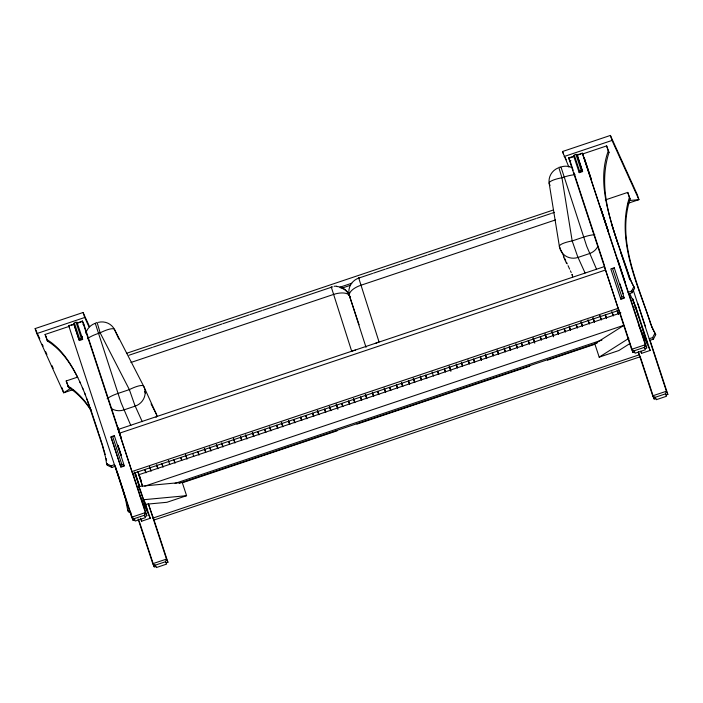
<?xml version="1.0" encoding="UTF-8"?>
<svg xmlns="http://www.w3.org/2000/svg" width="703" height="703" viewBox="0 0 703 703"><rect width="100%" height="100%" fill="white"/><g stroke="black" fill="none" stroke-linecap="round" stroke-linejoin="round"><path stroke-width="1.05" d="M631.584 282.263L634.607 288.186L632.278 292.668L628.851 293.819L582.673 153.957L606.636 145.908L608.28 150.908C597.093 181.638 608.693 214.415 618.007 244.064M606.636 145.908L609 152.498C595.415 194.362 616.821 236.542 629.097 276.147M605.274 199.951L627.744 192.402L629.387 197.402C615.775 241.331 638.245 285.541 651.857 326.825M627.744 192.402L630.116 198.993C616.522 240.857 637.929 283.037 650.205 322.642M121.733 464.129L124.176 465.614L120.749 466.766L121.733 464.129L112.972 437.477M74.008 324.294L68.692 325.621L131.681 517.197L134.124 518.691L135.204 521.072L145.477 517.628L144.396 515.237L145.38 512.601L82.392 321.016L77.374 323.02M138.069 518.919L152.788 563.692L155.231 565.186L156.312 567.567L166.585 564.114L165.504 561.732L166.488 559.096L148.342 503.91M621.654 296.271L620.67 298.907L624.097 297.764L621.654 296.271L612.893 269.618M573.929 156.435L568.613 157.762L631.602 349.347L634.044 350.832L635.125 353.214L645.398 349.769L644.308 347.387L645.292 344.742L582.304 153.166L577.172 154.888L582.646 171.55L579.228 172.701L573.481 155.442M638.333 352.106L652.709 395.833L655.152 397.327L656.233 399.708L666.506 396.264L665.425 393.873L666.409 391.237L633.139 289.75M628.13 292.228L631.558 291.077L633.886 286.596M654.994 333.09L655.714 334.681L653.386 339.162L649.959 340.314L649.238 338.723L652.665 337.572L654.994 333.09L651.918 327.071M70.977 388.153L63.674 392.792L36.793 333.582L35.15 328.582L83.086 312.492L89.571 326.763M623.552 325.577L594.808 343.82L599.193 357.15L618.877 350.533L630.002 343.477M599.193 357.15L628.86 338.319M568.876 167.042L562.462 151.532L610.397 135.433L637.278 194.643L638.922 199.643L627.656 203.422M36.793 333.582L84.729 317.484L88.824 326.5M564.105 156.532L612.041 140.433L638.922 199.643L629.194 200.548M71.231 325.225L72.725 324.724M73.578 324.435L74.439 324.145M77.646 323.072L79.149 322.572M79.571 322.422L80.994 322.29M571.144 157.367L570.643 157.885M571.785 157.156L573.288 156.655M578.209 154.994L578.85 154.783M580.133 154.352L580.845 154.282M77.761 377.608C70.546 363.442 61.302 349.47 47.453 341.052L45.089 334.461L69.052 326.412M82.98 324.487L83.833 324.197L121.144 437.688M569.878 160.548L570.906 160.653M85.801 333.213A14.455 14.025 -24.4 0 1 95.274 323.336L97.111 322.449L100.16 332.827L129.361 389.62L134.853 405.323L142.252 421.686M560.59 167.094L558.788 167.393L561.952 177.771L572.18 240.936L577.673 256.639L585.081 273.001M82.462 338.811L79.035 339.962L73.56 323.301M578.956 172.103L582.374 170.952L576.899 154.291M126.654 353.275L553.402 209.986M128.939 355.243L152.41 347.361M153.395 347.036L200.355 331.262M202.306 330.612L207.2 328.969M208.176 328.635L221.876 324.039M222.851 323.714L234.591 319.768M235.575 319.443L249.266 314.839M250.242 314.513L261.982 310.568M262.966 310.243L276.657 305.647M277.641 305.313L331.447 287.246A14.455 14.025 -24.4 0 1 332.695 286.886M372.537 273.449L358.838 278.054A14.455 14.025 -24.4 0 0 349.523 295.981L366.035 347.335M373.513 273.124L385.253 269.179M386.228 268.854L399.928 264.258M400.903 263.924L412.643 259.987M413.628 259.653L427.319 255.057M428.303 254.732L440.043 250.786M441.018 250.461L495.8 232.06M496.784 231.735L499.719 230.751M501.67 230.092L508.524 227.79M509.499 227.464L523.199 222.869M524.174 222.535L535.914 218.598M536.89 218.264L550.59 213.668M551.565 213.343L554.5 212.35M340.366 287.061L351.737 283.247M342.194 288.054L350.525 285.26M91.636 411.387C85.669 402.002 78.147 393.355 68.56 387.538L66.196 380.956L76.68 377.432M130.925 362.476L333.433 294.478A14.455 6.538 -17.8 0 1 349.523 295.981A14.455 6.538 -17.8 0 1 360.832 285.286L555.511 219.916M72.936 389.682L63.674 392.792L62.031 387.792M619.079 310.278L132.858 473.541L131.953 471.546L118.253 429.428L604.633 266.516M119.361 433.233L605.582 269.978L605.098 268.309M111.505 437.038L111.074 437.178L120.934 467.161L124.361 466.019L114.317 435.632L110.898 436.783L120.749 466.766M111.926 436.888L112.788 436.607M113.86 436.247L114.501 436.027M612.278 268.889L613.35 268.528M106.575 463.655L111.092 465.834L114.519 464.683L115.239 466.274L111.812 467.425L107.295 465.245L106.575 463.655L105.468 456.968L102.366 445.597L86.856 398.926M131.953 471.546L618.174 308.292L618.965 310.032M134.914 475.351L135.987 474.991L139.712 486.335M634.835 307.492L635.907 307.141L650.143 350.454L641.584 353.328L640.688 351.359M142.656 486.388L138.825 474.727L620.881 312.87M144.748 486.16L623.684 325.357M175.047 483.392L601.926 340.059M179.098 483.4L597.181 343.029M183.061 482.53L337.15 430.79M356.931 424.146L529.763 366.114M547.47 360.173L594.316 344.444M186.585 495.685L166.901 502.294L145.134 504.341L138.676 486.441L182.209 482.363L186.585 495.685L143.061 499.771M134.124 518.691L144.396 515.237M634.044 350.832L644.308 347.387M145.108 516.354L146.822 515.782L145.38 512.601L131.681 517.197L133.122 520.378L134.835 519.807M645.029 348.503L646.742 347.923L645.292 344.742L631.602 349.347L633.043 352.519L634.756 351.948M140.328 518.225L141.663 521.187L150.222 518.304L144.8 501.81M153.069 518.041L639.291 354.787L640.187 356.773L153.966 520.027L148.271 503.462M155.231 565.186L165.504 561.732M655.152 397.327L665.425 393.873M166.216 562.848L167.929 562.277L166.488 559.096L152.788 563.692L154.238 566.873L155.943 566.293M666.136 394.989L667.85 394.418L666.409 391.237L652.709 395.833L654.15 399.014L655.864 398.443M334.145 286.262L336.807 286.165M120.819 483.629L125.582 499.42L127.682 510.15L130.503 511.512M127.682 510.15L128.403 511.731L130.38 512.689M130.661 512.83L131.224 513.102M46.732 339.461C62.91 349.391 72.787 366.491 80.493 383.311M67.84 385.956C77.734 391.94 85.388 400.956 91.478 410.657M633.834 286.85L634.607 288.186M654.941 333.336L655.714 334.681M144.554 391.334L145.424 393.003M151.048 403.865L156.242 413.9A14.455 14.025 -24.4 0 1 157.252 416.475M633.069 285.409L630.02 278.74M652.692 328.749L654.177 331.895M95.274 323.336L121.021 402.564L130.828 425.526M608.28 150.908L609 152.498M629.387 197.402L630.116 198.993M582.304 153.166L582.849 154.352M631.558 291.077L632.278 292.668M652.665 337.572L653.386 339.162M568.613 157.762L569.782 160.346M629.651 293.353L635.907 307.141M562.462 151.532L563.481 153.781M565.194 157.542L566.214 159.792M638.526 324.856L650.143 350.454M596.504 269.17L586.697 246.208L560.959 166.971A14.455 14.025 -24.4 0 1 571.926 167.622M550.062 185.407L549.184 183.474A14.455 14.025 -24.4 0 1 557.892 168.052M560.212 248.361L559.421 246.63L549.184 183.474A14.455 3.374 -9.2 0 1 561.952 177.771L563.894 177.121A14.455 3.471 -18.2 0 1 575.063 174.731M560.994 250.092L564.131 257.008M564.922 258.739L565.704 260.462M566.495 262.193L567.277 263.924M568.059 265.655L569.632 269.117M570.414 270.84L571.205 272.571M563.428 256.586L566.495 263.326M358.873 278.133L358.618 277.676L379.049 341.957A14.455 6.538 -17.8 0 0 375.376 343.459M331.464 287.29L331.227 286.877L351.658 351.157A14.455 6.538 -17.8 0 1 355.516 350.12M118.869 339.118L114.475 329.435A14.455 14.025 -24.4 0 0 98.367 322.343M82.392 321.016L83.833 324.197M117.463 427.178L118.245 428.9A14.455 14.025 -24.4 0 0 118.693 430.087M118.253 429.428L120.398 435.64M138.825 474.727L139.22 475.597M139.554 476.344L141.505 482.126M68.692 325.621L69.412 327.211M134.642 472.038L135.987 474.991M138.676 486.441L140.336 490.096M139.502 494.684L150.222 518.304M111.092 465.834L111.812 467.425M45.089 334.461L46.011 336.675M66.196 380.956L67.119 383.17M35.15 328.582L36.828 332.282M37.25 333.213L39.772 338.758M42.294 344.312L43.129 346.166M45.651 351.711L46.908 354.488M51.952 365.586L53.208 368.363M73.833 323.898L79.307 340.551L82.734 339.408L76.978 322.15M79.773 381.72L83.033 389.058M652.639 328.653L650.319 323.231M631.531 282.167L629.211 276.745M82.313 387.467L85.388 394.814M629.932 278.335L620.898 252.843M84.668 393.223L89.597 406.097M89.914 406.993L98.666 433.285M145.011 503.585L147.34 510.905L140.038 488.989M641.461 325.252L647.261 343.055L632.691 299.047M610.397 135.433L612.041 140.433M637.964 303.819L645.539 326.869M650.047 340.27L667.85 394.418M611.355 223.492L629.774 279.829M632.77 298.837L638.64 316.675M584.096 157.384L591.285 179.247M600.872 208.404L608.403 231.313M617.638 259.425L625.169 282.325M628.939 293.784L646.742 347.923M584.017 157.472L589.07 172.833M589.386 173.79L591.285 179.555M600.757 208.36L603.279 216.041M603.596 216.999L606.118 224.688M606.434 225.645L608.332 231.401M617.805 260.215L622.849 275.576M623.166 276.534L625.064 282.298M619.941 283.757L623.253 293.836M640.908 351.263L641.584 353.328M640.117 356.324L654.15 399.014M638.35 351.931L639.291 354.787M570.054 160.943L573.138 170.311M573.824 172.393L604.29 265.066M619.352 310.875L633.043 352.519M605.582 269.978L618.174 308.292M617.146 309.97L618.517 314.127M617.287 310.849L618.315 313.969M612.357 312.73L613.376 315.849M611.812 311.534L613.174 315.691M605.503 315.032L606.531 318.143M605.301 314.874L606.329 317.993M600.028 315.717L601.39 319.874M599.826 315.559L601.197 319.716M593.183 318.011L594.545 322.167M592.981 317.861L594.343 322.018M588.042 319.742L589.413 323.898M588.183 320.621L589.211 323.74M581.196 322.036L582.559 326.192M580.994 321.886L582.365 326.043M576.398 324.804L577.427 327.923M576.196 324.645L577.225 327.765M569.21 326.06L570.572 330.217M569.351 326.948L570.379 330.067M564.412 328.828L565.44 331.939M564.219 328.67L565.238 331.79M557.567 331.122L558.595 334.241M557.365 330.972L558.393 334.092M552.092 331.807L553.454 335.964M551.89 331.658L553.595 336.851M545.238 334.11L546.609 338.266M545.045 333.96L546.407 338.117M540.449 336.878L541.468 339.988M540.247 336.719L541.275 339.839M533.261 338.134L534.623 342.291M533.059 337.985L534.763 343.178M528.463 340.902L529.491 344.013M528.261 340.744L529.289 343.864M521.617 343.196L522.637 346.315M521.415 343.046L522.443 346.157M516.477 344.918L517.505 348.038M515.94 343.732L517.303 347.888M509.288 346.184L510.65 350.34M509.429 347.071L510.457 350.182M504.148 347.906L505.176 351.025M504.297 348.793L505.316 351.913M497.302 350.208L498.673 354.365M497.1 350.05L498.471 354.207M492.513 352.968L493.19 355.05M492.311 352.818L493.33 355.938M485.316 354.233L486.687 358.389M485.465 355.12L486.485 358.231M480.527 356.992L481.546 360.112M480.325 356.843L481.353 359.954M473.673 359.295L474.701 362.414M473.479 359.136L474.499 362.256M468.541 361.017L469.226 363.099M467.996 359.822L469.367 363.978M461.353 362.282L462.372 365.393M461.493 363.161L462.521 366.281M456.212 364.005L457.24 367.115M456.352 364.892L457.381 368.003M449.366 366.298L450.728 370.455M449.164 366.149L450.878 371.342M444.568 369.066L445.254 371.14M444.375 368.917L445.394 372.028M437.723 371.369L438.751 374.479M437.521 371.21L438.549 374.33M432.046 371.896L433.408 376.052M425.737 375.393L426.765 378.504M425.543 375.235L426.563 378.355M420.262 376.079L421.29 379.189M420.403 376.957L421.431 380.077M413.417 378.372L414.779 382.529M413.215 378.223L414.577 382.379M408.619 381.14L409.647 384.251M408.417 380.982L409.445 384.102M401.431 382.397L402.793 386.553M401.571 383.284L402.599 386.404M396.633 385.165L397.661 388.276M396.43 385.007L397.459 388.126M389.787 387.458L390.815 390.578M389.585 387.309L390.613 390.429M384.646 389.19L385.675 392.3M384.11 387.994L385.472 392.151M359.066 324.742L349.523 295.981A14.455 14.025 -24.4 0 0 336.799 286.49M377.801 391.483L378.829 394.603M377.599 391.334L378.627 394.445M372.326 392.169L373.688 396.325M372.467 393.056L373.495 396.176M365.472 394.471L366.843 398.627M365.279 394.313L366.641 398.469M360.683 397.23L361.702 400.35M360.481 397.081L361.509 400.2M353.495 398.496L354.857 402.652M353.635 399.383L354.655 402.494M348.697 401.255L349.725 404.374M348.495 401.105L349.523 404.225M341.851 403.557L342.871 406.677M341.649 403.408L342.677 406.519M336.368 404.243L337.739 408.399M336.175 404.093L337.879 409.287M329.522 406.545L330.893 410.701M329.32 406.387L330.691 410.543M324.724 409.304L325.753 412.424M324.531 409.155L325.551 412.266M317.536 410.57L318.907 414.726M317.343 410.411L318.705 414.568M312.747 413.329L313.766 416.448M312.545 413.179L313.573 416.29M305.893 415.631L306.921 418.742M305.7 415.473L306.719 418.593M300.761 417.354L301.78 420.473M300.559 417.204L301.587 420.315M293.916 419.656L294.935 422.767M293.713 419.498L294.733 422.617M288.432 420.341L289.803 424.498M288.573 421.22L289.601 424.34M281.587 422.635L282.949 426.791M281.385 422.485L282.755 426.642M276.789 425.403L277.817 428.522M276.595 425.245L277.615 428.364M269.601 426.659L270.971 430.816M269.741 427.547L270.769 430.667M264.803 429.428L265.831 432.538M264.609 429.269L265.629 432.389M257.957 431.721L258.985 434.841M257.755 431.572L258.783 434.691M252.825 433.452L253.845 436.563M252.28 432.257L253.651 436.414M245.628 434.709L246.999 438.865M245.778 435.596L246.797 438.716M240.496 436.431L241.524 439.551M240.637 437.319L241.665 440.438M233.651 438.734L235.013 442.89M233.449 438.584L234.811 442.741M228.853 441.493L229.538 443.575M228.651 441.343L229.679 444.463M221.665 442.758L223.027 446.915M221.805 443.646L222.833 446.757M216.867 445.517L217.895 448.637M216.331 444.331L217.693 448.488M209.679 446.783L211.049 450.939M209.819 447.67L210.847 450.781M204.881 449.542L205.566 451.625M204.345 448.356L205.707 452.512M198.035 451.844L199.063 454.964M197.833 451.695L198.861 454.806M192.701 453.417L193.729 456.537M185.715 454.832L187.077 458.989M185.513 454.674L186.875 458.831M180.917 457.591L181.602 459.674M180.715 457.442L181.743 460.553M174.072 459.894L175.091 463.013M173.869 459.736L174.889 462.855M168.395 460.421L169.757 464.578M162.085 463.918L163.105 467.029M161.883 463.76L162.911 466.88M156.602 464.604L157.973 468.76M156.751 465.491L157.771 468.602M149.757 466.897L151.127 471.054M149.554 466.748L150.925 470.905M144.967 469.666L145.987 472.785M144.765 469.516L145.785 472.627M138.148 471.687L141.575 482.1M153.21 517.505L167.929 562.277M152.946 516.933L153.966 520.027M137.735 471.634L142.524 486.212M83.086 312.492L84.729 317.484M135.143 473.646L139.396 486.599M134.668 472.662L139.405 487.065M132.788 473.093L146.822 515.782M120.529 436.053L121.083 437.723M82.119 336.333L82.462 337.378M117.981 445.412L121.039 454.718M117.779 445.254L121.18 455.597M117.761 445.491L120.819 454.797M140.987 519.122L141.663 521.187M139.176 521.055L154.238 566.873M117.427 472.609L119.774 479.771M115.327 466.238L133.122 520.378M115.213 466.467L119.053 478.181M67.224 383.478L67.84 385.358M67.945 385.666L68.56 387.538M46.117 336.992L46.732 338.864M46.837 339.171L47.453 341.052M120.099 480.755L121.267 484.376M119.369 479.165L120.547 482.785M98.982 434.261L100.16 437.89M117.392 426.246L118.245 428.9A14.455 6.538 -17.8 0 0 118.912 429.937M121.54 485.219L122.076 486.889M100.424 438.725L102.207 444.331M122.34 487.724L123.315 490.826M123.614 491.775L124.73 495.439M102.506 445.28L103.613 448.945M604.475 266.173L604.958 267.834M124.985 496.318L125.459 497.944M103.877 449.832L104.343 451.449M125.688 498.761L126.101 500.264M104.58 452.266L105.195 454.525M127.296 505.053L127.682 506.863M106.188 458.558L106.566 460.377M128.227 510.193L128.403 511.731M107.12 463.699L107.295 465.245M107.12 398.742A14.455 3.471 -18.2 0 1 117.937 393.452L129.361 389.62A14.455 3.489 -27.2 0 1 143.676 386.228L156.242 413.9A14.455 6.52 -27.4 0 1 156.075 417.406M87.409 338.767A14.455 3.471 -18.2 0 1 98.218 333.486L100.16 332.827A14.455 3.489 -27.2 0 1 114.475 329.435L143.676 386.228A14.455 14.025 -24.4 0 1 135.187 406.123L123.763 409.963A14.455 14.025 -24.4 0 1 111.505 408.601M339.953 287.553A14.455 14.025 -24.4 0 1 349.822 296.631A14.455 3.471 -18.2 0 0 350.314 297.132M349.69 297.677A14.455 3.471 -18.2 0 0 349.822 296.631A14.455 14.025 -24.4 0 1 349.145 292.782M594.782 234.697A14.455 3.471 -18.2 0 0 583.613 237.096L572.18 240.936A14.455 3.374 -9.2 0 0 559.421 246.63A14.455 14.025 -24.4 0 0 578.007 257.439L589.439 253.598A14.455 14.025 -24.4 0 0 597.84 246.445M572.585 275.4A14.455 6.406 -8.3 0 1 571.987 274.302A14.455 14.025 -24.4 0 0 572.708 276.973M76.038 322.238L74.325 322.809L79.527 338.635L81.24 338.064L76.038 322.238M575.95 154.379L574.246 154.959L579.448 170.785L581.161 170.205L575.95 154.379M614.237 267.773L610.81 268.924L620.854 299.311L624.273 298.16L614.237 267.773"/></g></svg>
